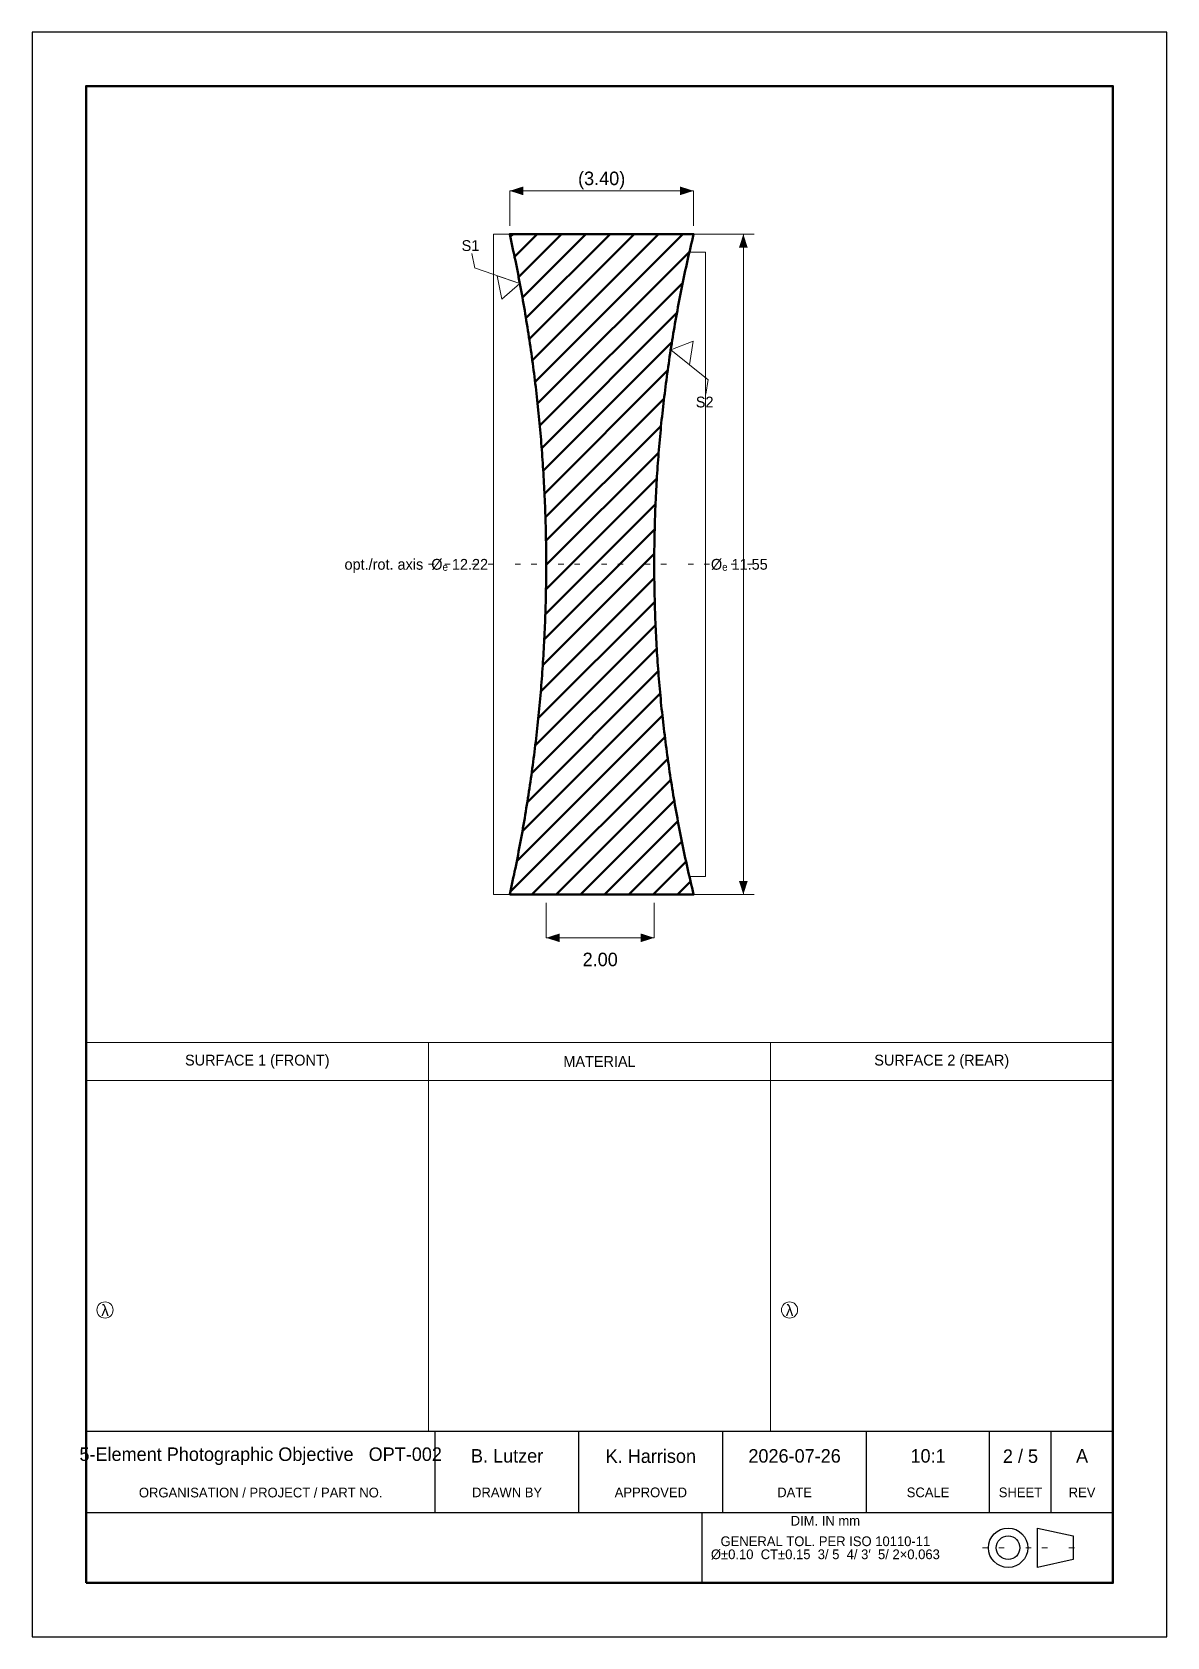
# Model space of a CAD drawing. Header units: millimetres. Extents: x 0 to 210, y 0 to 297.
import ezdxf
from ezdxf.enums import TextEntityAlignment as Align

# ---------------------------------------------------------------- set-up
doc = ezdxf.new("R2010")
doc.units = ezdxf.units.MM
doc.linetypes.add('OPTICAL', pattern=[8, -2, 1, -2, 1, -2])
for name, color, linetype, lineweight in [('AXIS', 8, 'OPTICAL', 13), ('BORDER', 7, 'Continuous', 25), ('CALLOUT', 7, 'Continuous', 13), ('DIMS', 7, 'Continuous', 13), ('OUTLINE', 7, 'Continuous', 50), ('TABLE', 7, 'Continuous', 13)]:
    doc.layers.add(name, color=color, linetype=linetype, lineweight=lineweight)

msp = doc.modelspace()

# ---------------------------------------------------------------- hatches: boundary and pattern name
at = {"layer": 'OUTLINE'}
h = msp.add_hatch(dxfattribs=at)
h.set_pattern_fill('ANSI31')
h.paths.add_polyline_path([(88.38, 137.38), (88.51, 138), (88.65, 138.61), (88.78, 139.23), (88.92, 139.84), (89.05, 140.46), (89.18, 141.07), (89.3, 141.68), (89.43, 142.3), (89.56, 142.91), (89.68, 143.53), (89.8, 144.14), (89.92, 144.76), (90.04, 145.37), (90.16, 145.98), (90.28, 146.6), (90.39, 147.21), (90.5, 147.83), (90.62, 148.44), (90.73, 149.05), (90.84, 149.67), (90.95, 150.28), (91.05, 150.9), (91.16, 151.51), (91.26, 152.13), (91.36, 152.74), (91.46, 153.35), (91.56, 153.97), (91.66, 154.58), (91.76, 155.2), (91.86, 155.81), (91.95, 156.43), (92.04, 157.04), (92.13, 157.65), (92.22, 158.27), (92.31, 158.88), (92.4, 159.5), (92.48, 160.11), (92.57, 160.73), (92.65, 161.34), (92.73, 161.95), (92.81, 162.57), (92.89, 163.18), (92.97, 163.8), (93.05, 164.41), (93.12, 165.02), (93.19, 165.64), (93.27, 166.25), (93.34, 166.87), (93.4, 167.48), (93.47, 168.1), (93.54, 168.71), (93.6, 169.32), (93.67, 169.94), (93.73, 170.55), (93.79, 171.17), (93.85, 171.78), (93.91, 172.4), (93.97, 173.01), (94.02, 173.62), (94.08, 174.24), (94.13, 174.85), (94.18, 175.47), (94.23, 176.08), (94.28, 176.7), (94.33, 177.31), (94.37, 177.92), (94.42, 178.54), (94.46, 179.15), (94.5, 179.77), (94.54, 180.38), (94.58, 180.99), (94.62, 181.61), (94.65, 182.22), (94.69, 182.84), (94.72, 183.45), (94.76, 184.07), (94.79, 184.68), (94.82, 185.29), (94.85, 185.91), (94.87, 186.52), (94.9, 187.14), (94.92, 187.75), (94.94, 188.37), (94.97, 188.98), (94.99, 189.59), (95.01, 190.21), (95.02, 190.82), (95.04, 191.44), (95.05, 192.05), (95.07, 192.66), (95.08, 193.28), (95.09, 193.89), (95.1, 194.51), (95.11, 195.12), (95.11, 195.74), (95.12, 196.35), (95.12, 196.96), (95.13, 197.58), (95.13, 198.19), (95.13, 198.81), (95.13, 199.42), (95.12, 200.04), (95.12, 200.65), (95.11, 201.26), (95.11, 201.88), (95.1, 202.49), (95.09, 203.11), (95.08, 203.72), (95.07, 204.34), (95.05, 204.95), (95.04, 205.56), (95.02, 206.18), (95.01, 206.79), (94.99, 207.41), (94.97, 208.02), (94.94, 208.63), (94.92, 209.25), (94.9, 209.86), (94.87, 210.48), (94.85, 211.09), (94.82, 211.71), (94.79, 212.32), (94.76, 212.93), (94.72, 213.55), (94.69, 214.16), (94.65, 214.78), (94.62, 215.39), (94.58, 216.01), (94.54, 216.62), (94.5, 217.23), (94.46, 217.85), (94.42, 218.46), (94.37, 219.08), (94.33, 219.69), (94.28, 220.3), (94.23, 220.92), (94.18, 221.53), (94.13, 222.15), (94.08, 222.76), (94.02, 223.38), (93.97, 223.99), (93.91, 224.6), (93.85, 225.22), (93.79, 225.83), (93.73, 226.45), (93.67, 227.06), (93.6, 227.68), (93.54, 228.29), (93.47, 228.9), (93.4, 229.52), (93.34, 230.13), (93.27, 230.75), (93.19, 231.36), (93.12, 231.98), (93.05, 232.59), (92.97, 233.2), (92.89, 233.82), (92.81, 234.43), (92.73, 235.05), (92.65, 235.66), (92.57, 236.27), (92.48, 236.89), (92.4, 237.5), (92.31, 238.12), (92.22, 238.73), (92.13, 239.35), (92.04, 239.96), (91.95, 240.57), (91.86, 241.19), (91.76, 241.8), (91.66, 242.42), (91.56, 243.03), (91.46, 243.65), (91.36, 244.26), (91.26, 244.87), (91.16, 245.49), (91.05, 246.1), (90.95, 246.72), (90.84, 247.33), (90.73, 247.95), (90.62, 248.56), (90.5, 249.17), (90.39, 249.79), (90.28, 250.4), (90.16, 251.02), (90.04, 251.63), (89.92, 252.24), (89.8, 252.86), (89.68, 253.47), (89.56, 254.09), (89.43, 254.7), (89.3, 255.32), (89.18, 255.93), (89.05, 256.54), (88.92, 257.16), (88.78, 257.77), (88.65, 258.39), (88.51, 259), (88.38, 259.62), (122.41, 259.62), (122.41, 259.62), (122.27, 259), (122.12, 258.39), (121.97, 257.77), (121.83, 257.16), (121.69, 256.54), (121.55, 255.93), (121.41, 255.32), (121.28, 254.7), (121.14, 254.09), (121.01, 253.47), (120.87, 252.86), (120.74, 252.24), (120.61, 251.63), (120.49, 251.02), (120.36, 250.4), (120.24, 249.79), (120.11, 249.17), (119.99, 248.56), (119.87, 247.95), (119.76, 247.33), (119.64, 246.72), (119.52, 246.1), (119.41, 245.49), (119.3, 244.87), (119.19, 244.26), (119.08, 243.65), (118.97, 243.03), (118.86, 242.42), (118.76, 241.8), (118.66, 241.19), (118.56, 240.57), (118.46, 239.96), (118.36, 239.35), (118.26, 238.73), (118.16, 238.12), (118.07, 237.5), (117.98, 236.89), (117.89, 236.27), (117.8, 235.66), (117.71, 235.05), (117.62, 234.43), (117.54, 233.82), (117.45, 233.2), (117.37, 232.59), (117.29, 231.98), (117.21, 231.36), (117.14, 230.75), (117.06, 230.13), (116.99, 229.52), (116.91, 228.9), (116.84, 228.29), (116.77, 227.68), (116.7, 227.06), (116.63, 226.45), (116.57, 225.83), (116.5, 225.22), (116.44, 224.6), (116.38, 223.99), (116.32, 223.38), (116.26, 222.76), (116.21, 222.15), (116.15, 221.53), (116.1, 220.92), (116.04, 220.3), (115.99, 219.69), (115.94, 219.08), (115.9, 218.46), (115.85, 217.85), (115.8, 217.23), (115.76, 216.62), (115.72, 216.01), (115.68, 215.39), (115.64, 214.78), (115.6, 214.16), (115.56, 213.55), (115.53, 212.93), (115.5, 212.32), (115.46, 211.71), (115.43, 211.09), (115.4, 210.48), (115.38, 209.86), (115.35, 209.25), (115.33, 208.63), (115.3, 208.02), (115.28, 207.41), (115.26, 206.79), (115.24, 206.18), (115.22, 205.56), (115.21, 204.95), (115.19, 204.34), (115.18, 203.72), (115.17, 203.11), (115.16, 202.49), (115.15, 201.88), (115.14, 201.26), (115.14, 200.65), (115.13, 200.04), (115.13, 199.42), (115.13, 198.81), (115.13, 198.19), (115.13, 197.58), (115.13, 196.96), (115.14, 196.35), (115.14, 195.74), (115.15, 195.12), (115.16, 194.51), (115.17, 193.89), (115.18, 193.28), (115.19, 192.66), (115.21, 192.05), (115.22, 191.44), (115.24, 190.82), (115.26, 190.21), (115.28, 189.59), (115.3, 188.98), (115.33, 188.37), (115.35, 187.75), (115.38, 187.14), (115.4, 186.52), (115.43, 185.91), (115.46, 185.29), (115.5, 184.68), (115.53, 184.07), (115.56, 183.45), (115.6, 182.84), (115.64, 182.22), (115.68, 181.61), (115.72, 180.99), (115.76, 180.38), (115.8, 179.77), (115.85, 179.15), (115.9, 178.54), (115.94, 177.92), (115.99, 177.31), (116.04, 176.7), (116.1, 176.08), (116.15, 175.47), (116.21, 174.85), (116.26, 174.24), (116.32, 173.62), (116.38, 173.01), (116.44, 172.4), (116.5, 171.78), (116.57, 171.17), (116.63, 170.55), (116.7, 169.94), (116.77, 169.32), (116.84, 168.71), (116.91, 168.1), (116.99, 167.48), (117.06, 166.87), (117.14, 166.25), (117.21, 165.64), (117.29, 165.02), (117.37, 164.41), (117.45, 163.8), (117.54, 163.18), (117.62, 162.57), (117.71, 161.95), (117.8, 161.34), (117.89, 160.73), (117.98, 160.11), (118.07, 159.5), (118.16, 158.88), (118.26, 158.27), (118.36, 157.65), (118.46, 157.04), (118.56, 156.43), (118.66, 155.81), (118.76, 155.2), (118.86, 154.58), (118.97, 153.97), (119.08, 153.35), (119.19, 152.74), (119.3, 152.13), (119.41, 151.51), (119.52, 150.9), (119.64, 150.28), (119.76, 149.67), (119.87, 149.05), (119.99, 148.44), (120.11, 147.83), (120.24, 147.21), (120.36, 146.6), (120.49, 145.98), (120.61, 145.37), (120.74, 144.76), (120.87, 144.14), (121.01, 143.53), (121.14, 142.91), (121.28, 142.3), (121.41, 141.68), (121.55, 141.07), (121.69, 140.46), (121.83, 139.84), (121.97, 139.23), (122.12, 138.61), (122.27, 138), (122.41, 137.38), (88.38, 137.38)])

# ---------------------------------------------------------------- linework, layer by layer
at = {"layer": 'AXIS'}
for p, q in [((73.38, 198.5), (136.62, 198.5)), ((175.88, 16.5), (194.45, 16.5))]:
    msp.add_line(p, q, dxfattribs=at)
at = {"layer": 'BORDER'}
for p, q in [((74.6, 23), (74.6, 38)), ((101.2, 23), (101.2, 38)), ((127.8, 23), (127.8, 38)), ((154.4, 23), (154.4, 38)), ((177.2, 23), (177.2, 38)), ((188.6, 23), (188.6, 38)), ((10, 23), (200, 23)), ((124, 10), (124, 23))]:
    msp.add_line(p, q, dxfattribs=at)
for points in [[(0, 0), (210, 0), (210, 297), (0, 297)], [(10, 10), (200, 10), (200, 38), (10, 38)], [(186.07, 20.14), (192.63, 18.68), (192.63, 14.32), (186.07, 12.86)]]:
    msp.add_lwpolyline(points, close=True, dxfattribs=at)
at = {"layer": 'BORDER', "lineweight": 50}
msp.add_lwpolyline([(10, 10), (200, 10), (200, 287), (10, 287)], close=True, dxfattribs=at)
at = {"layer": 'BORDER'}
for radius in [3.64, 2.18]:
    msp.add_circle((180.61, 16.5), radius, dxfattribs=at)
at = {"layer": 'CALLOUT'}
for p, q in [((81.9, 253.33), (81.4, 256.01)), ((90.27, 250.45), (81.86, 253.38)), ((118.18, 238.22), (125.13, 232.66)), ((125.11, 232.72), (124.69, 230.02))]:
    msp.add_line(p, q, dxfattribs=at)
for points in [[(90.27, 250.45), (86.91, 247.56), (86.09, 251.91)], [(118.18, 238.22), (122.31, 239.83), (121.63, 235.45)]]:
    msp.add_lwpolyline(points, close=True, dxfattribs=at)
at = {"layer": 'DIMS'}
for p, q in [((88.38, 261.12), (88.38, 267.62)), ((88.38, 267.62), (122.41, 267.62)), ((122.41, 261.12), (122.41, 267.62)), ((88.38, 259.62), (85.38, 259.62)), ((85.38, 137.38), (85.38, 259.62)), ((122.41, 259.62), (133.62, 259.62)), ((131.62, 259.62), (131.62, 137.38)), ((121.62, 256.25), (124.62, 256.25)), ((124.62, 140.75), (124.62, 256.25)), ((121.62, 140.75), (124.62, 140.75)), ((88.38, 137.38), (85.38, 137.38)), ((88.38, 137.38), (133.62, 137.38)), ((95.13, 135.88), (95.13, 129.38)), ((115.13, 135.88), (115.13, 129.38)), ((95.13, 129.38), (115.13, 129.38))]:
    msp.add_line(p, q, dxfattribs=at)
for points in [[(88.38, 267.62), (90.88, 266.82), (90.88, 268.42)], [(122.41, 267.62), (119.91, 268.42), (119.91, 266.82)], [(131.62, 259.62), (130.82, 257.12), (132.42, 257.12)], [(131.62, 137.38), (132.42, 139.88), (130.82, 139.88)], [(95.13, 129.38), (97.63, 128.58), (97.63, 130.18)], [(115.13, 129.38), (112.63, 130.18), (112.63, 128.58)]]:
    msp.add_solid(points, dxfattribs=at)
at = {"layer": 'OUTLINE', "lineweight": 50}
msp.add_lwpolyline([(88.38, 137.38), (88.51, 138), (88.65, 138.61), (88.78, 139.23), (88.92, 139.84), (89.05, 140.46), (89.18, 141.07), (89.3, 141.68), (89.43, 142.3), (89.56, 142.91), (89.68, 143.53), (89.8, 144.14), (89.92, 144.76), (90.04, 145.37), (90.16, 145.98), (90.28, 146.6), (90.39, 147.21), (90.5, 147.83), (90.62, 148.44), (90.73, 149.05), (90.84, 149.67), (90.95, 150.28), (91.05, 150.9), (91.16, 151.51), (91.26, 152.13), (91.36, 152.74), (91.46, 153.35), (91.56, 153.97), (91.66, 154.58), (91.76, 155.2), (91.86, 155.81), (91.95, 156.43), (92.04, 157.04), (92.13, 157.65), (92.22, 158.27), (92.31, 158.88), (92.4, 159.5), (92.48, 160.11), (92.57, 160.73), (92.65, 161.34), (92.73, 161.95), (92.81, 162.57), (92.89, 163.18), (92.97, 163.8), (93.05, 164.41), (93.12, 165.02), (93.19, 165.64), (93.27, 166.25), (93.34, 166.87), (93.4, 167.48), (93.47, 168.1), (93.54, 168.71), (93.6, 169.32), (93.67, 169.94), (93.73, 170.55), (93.79, 171.17), (93.85, 171.78), (93.91, 172.4), (93.97, 173.01), (94.02, 173.62), (94.08, 174.24), (94.13, 174.85), (94.18, 175.47), (94.23, 176.08), (94.28, 176.7), (94.33, 177.31), (94.37, 177.92), (94.42, 178.54), (94.46, 179.15), (94.5, 179.77), (94.54, 180.38), (94.58, 180.99), (94.62, 181.61), (94.65, 182.22), (94.69, 182.84), (94.72, 183.45), (94.76, 184.07), (94.79, 184.68), (94.82, 185.29), (94.85, 185.91), (94.87, 186.52), (94.9, 187.14), (94.92, 187.75), (94.94, 188.37), (94.97, 188.98), (94.99, 189.59), (95.01, 190.21), (95.02, 190.82), (95.04, 191.44), (95.05, 192.05), (95.07, 192.66), (95.08, 193.28), (95.09, 193.89), (95.1, 194.51), (95.11, 195.12), (95.11, 195.74), (95.12, 196.35), (95.12, 196.96), (95.13, 197.58), (95.13, 198.19), (95.13, 198.81), (95.13, 199.42), (95.12, 200.04), (95.12, 200.65), (95.11, 201.26), (95.11, 201.88), (95.1, 202.49), (95.09, 203.11), (95.08, 203.72), (95.07, 204.34), (95.05, 204.95), (95.04, 205.56), (95.02, 206.18), (95.01, 206.79), (94.99, 207.41), (94.97, 208.02), (94.94, 208.63), (94.92, 209.25), (94.9, 209.86), (94.87, 210.48), (94.85, 211.09), (94.82, 211.71), (94.79, 212.32), (94.76, 212.93), (94.72, 213.55), (94.69, 214.16), (94.65, 214.78), (94.62, 215.39), (94.58, 216.01), (94.54, 216.62), (94.5, 217.23), (94.46, 217.85), (94.42, 218.46), (94.37, 219.08), (94.33, 219.69), (94.28, 220.3), (94.23, 220.92), (94.18, 221.53), (94.13, 222.15), (94.08, 222.76), (94.02, 223.38), (93.97, 223.99), (93.91, 224.6), (93.85, 225.22), (93.79, 225.83), (93.73, 226.45), (93.67, 227.06), (93.6, 227.68), (93.54, 228.29), (93.47, 228.9), (93.4, 229.52), (93.34, 230.13), (93.27, 230.75), (93.19, 231.36), (93.12, 231.98), (93.05, 232.59), (92.97, 233.2), (92.89, 233.82), (92.81, 234.43), (92.73, 235.05), (92.65, 235.66), (92.57, 236.27), (92.48, 236.89), (92.4, 237.5), (92.31, 238.12), (92.22, 238.73), (92.13, 239.35), (92.04, 239.96), (91.95, 240.57), (91.86, 241.19), (91.76, 241.8), (91.66, 242.42), (91.56, 243.03), (91.46, 243.65), (91.36, 244.26), (91.26, 244.87), (91.16, 245.49), (91.05, 246.1), (90.95, 246.72), (90.84, 247.33), (90.73, 247.95), (90.62, 248.56), (90.5, 249.17), (90.39, 249.79), (90.28, 250.4), (90.16, 251.02), (90.04, 251.63), (89.92, 252.24), (89.8, 252.86), (89.68, 253.47), (89.56, 254.09), (89.43, 254.7), (89.3, 255.32), (89.18, 255.93), (89.05, 256.54), (88.92, 257.16), (88.78, 257.77), (88.65, 258.39), (88.51, 259), (88.38, 259.62), (122.41, 259.62), (122.41, 259.62), (122.27, 259), (122.12, 258.39), (121.97, 257.77), (121.83, 257.16), (121.69, 256.54), (121.55, 255.93), (121.41, 255.32), (121.28, 254.7), (121.14, 254.09), (121.01, 253.47), (120.87, 252.86), (120.74, 252.24), (120.61, 251.63), (120.49, 251.02), (120.36, 250.4), (120.24, 249.79), (120.11, 249.17), (119.99, 248.56), (119.87, 247.95), (119.76, 247.33), (119.64, 246.72), (119.52, 246.1), (119.41, 245.49), (119.3, 244.87), (119.19, 244.26), (119.08, 243.65), (118.97, 243.03), (118.86, 242.42), (118.76, 241.8), (118.66, 241.19), (118.56, 240.57), (118.46, 239.96), (118.36, 239.35), (118.26, 238.73), (118.16, 238.12), (118.07, 237.5), (117.98, 236.89), (117.89, 236.27), (117.8, 235.66), (117.71, 235.05), (117.62, 234.43), (117.54, 233.82), (117.45, 233.2), (117.37, 232.59), (117.29, 231.98), (117.21, 231.36), (117.14, 230.75), (117.06, 230.13), (116.99, 229.52), (116.91, 228.9), (116.84, 228.29), (116.77, 227.68), (116.7, 227.06), (116.63, 226.45), (116.57, 225.83), (116.5, 225.22), (116.44, 224.6), (116.38, 223.99), (116.32, 223.38), (116.26, 222.76), (116.21, 222.15), (116.15, 221.53), (116.1, 220.92), (116.04, 220.3), (115.99, 219.69), (115.94, 219.08), (115.9, 218.46), (115.85, 217.85), (115.8, 217.23), (115.76, 216.62), (115.72, 216.01), (115.68, 215.39), (115.64, 214.78), (115.6, 214.16), (115.56, 213.55), (115.53, 212.93), (115.5, 212.32), (115.46, 211.71), (115.43, 211.09), (115.4, 210.48), (115.38, 209.86), (115.35, 209.25), (115.33, 208.63), (115.3, 208.02), (115.28, 207.41), (115.26, 206.79), (115.24, 206.18), (115.22, 205.56), (115.21, 204.95), (115.19, 204.34), (115.18, 203.72), (115.17, 203.11), (115.16, 202.49), (115.15, 201.88), (115.14, 201.26), (115.14, 200.65), (115.13, 200.04), (115.13, 199.42), (115.13, 198.81), (115.13, 198.19), (115.13, 197.58), (115.13, 196.96), (115.14, 196.35), (115.14, 195.74), (115.15, 195.12), (115.16, 194.51), (115.17, 193.89), (115.18, 193.28), (115.19, 192.66), (115.21, 192.05), (115.22, 191.44), (115.24, 190.82), (115.26, 190.21), (115.28, 189.59), (115.3, 188.98), (115.33, 188.37), (115.35, 187.75), (115.38, 187.14), (115.4, 186.52), (115.43, 185.91), (115.46, 185.29), (115.5, 184.68), (115.53, 184.07), (115.56, 183.45), (115.6, 182.84), (115.64, 182.22), (115.68, 181.61), (115.72, 180.99), (115.76, 180.38), (115.8, 179.77), (115.85, 179.15), (115.9, 178.54), (115.94, 177.92), (115.99, 177.31), (116.04, 176.7), (116.1, 176.08), (116.15, 175.47), (116.21, 174.85), (116.26, 174.24), (116.32, 173.62), (116.38, 173.01), (116.44, 172.4), (116.5, 171.78), (116.57, 171.17), (116.63, 170.55), (116.7, 169.94), (116.77, 169.32), (116.84, 168.71), (116.91, 168.1), (116.99, 167.48), (117.06, 166.87), (117.14, 166.25), (117.21, 165.64), (117.29, 165.02), (117.37, 164.41), (117.45, 163.8), (117.54, 163.18), (117.62, 162.57), (117.71, 161.95), (117.8, 161.34), (117.89, 160.73), (117.98, 160.11), (118.07, 159.5), (118.16, 158.88), (118.26, 158.27), (118.36, 157.65), (118.46, 157.04), (118.56, 156.43), (118.66, 155.81), (118.76, 155.2), (118.86, 154.58), (118.97, 153.97), (119.08, 153.35), (119.19, 152.74), (119.3, 152.13), (119.41, 151.51), (119.52, 150.9), (119.64, 150.28), (119.76, 149.67), (119.87, 149.05), (119.99, 148.44), (120.11, 147.83), (120.24, 147.21), (120.36, 146.6), (120.49, 145.98), (120.61, 145.37), (120.74, 144.76), (120.87, 144.14), (121.01, 143.53), (121.14, 142.91), (121.28, 142.3), (121.41, 141.68), (121.55, 141.07), (121.69, 140.46), (121.83, 139.84), (121.97, 139.23), (122.12, 138.61), (122.27, 138), (122.41, 137.38), (88.38, 137.38)], close=True, dxfattribs=at)
at = {"layer": 'TABLE'}
for p, q in [((73.33, 38), (73.33, 110)), ((136.67, 38), (136.67, 110)), ((10, 103), (200, 103))]:
    msp.add_line(p, q, dxfattribs=at)
msp.add_lwpolyline([(10, 38), (200, 38), (200, 110), (10, 110)], close=True, dxfattribs=at)
for centre in [(13.5, 60.5), (140.17, 60.5)]:
    msp.add_circle(centre, 1.5, dxfattribs=at)

# ---------------------------------------------------------------- texts
at = {"layer": 'AXIS'}
msp.add_text('opt./rot. axis', height=2, dxfattribs=at).set_placement((72.38, 198.5), align=Align.MIDDLE_RIGHT)
at = {"layer": 'BORDER'}
for s, height, p in [('5-Element Photographic Objective   OPT-002', 2.5, (42.3, 33.5)), ('B. Lutzer', 2.5, (87.9, 33.5)), ('K. Harrison', 2.5, (114.5, 33.5)), ('2026-07-26', 2.5, (141.1, 33.5)), ('10:1', 2.5, (165.8, 33.5)), ('2 / 5', 2.5, (182.9, 33.5)), ('A', 2.5, (194.3, 33.5)), ('ORGANISATION / PROJECT / PART NO.', 1.8, (42.3, 26.75)), ('DRAWN BY', 1.8, (87.9, 26.75)), ('APPROVED', 1.8, (114.5, 26.75)), ('DATE', 1.8, (141.1, 26.75)), ('SCALE', 1.8, (165.8, 26.75)), ('SHEET', 1.8, (182.9, 26.75)), ('REV', 1.8, (194.3, 26.75)), ('DIM. IN mm', 1.8, (146.8, 21.5)), ('GENERAL TOL. PER ISO 10110-11', 1.8, (146.8, 17.7)), ('Ø±0.10  CT±0.15  3/ 5  4/ 3′  5/ 2×0.063', 1.8, (146.8, 15.3))]:
    msp.add_text(s, height=height, dxfattribs=at).set_placement(p, align=Align.MIDDLE)
at = {"layer": 'CALLOUT'}
for s, p in [('S1', (81.12, 257.49)), ('S2', (124.46, 228.54))]:
    msp.add_text(s, height=2, dxfattribs=at).set_placement(p, align=Align.MIDDLE)
at = {"layer": 'DIMS'}
for s, p in [('(3.40)', (105.4, 269.62)), ('2.00', (105.13, 125.38))]:
    msp.add_text(s, height=2.5, dxfattribs=at).set_placement(p, align=Align.MIDDLE)
msp.add_text('Øₑ 12.22', height=2, dxfattribs=at).set_placement((84.38, 198.5), align=Align.MIDDLE_RIGHT)
msp.add_text('Øₑ 11.55', height=2, dxfattribs=at).set_placement((125.62, 198.5), align=Align.MIDDLE_LEFT)
at = {"layer": 'TABLE'}
for s, height, p in [('SURFACE 1 (FRONT)', 2, (41.67, 106.5)), ('MATERIAL', 2, (105, 106.5)), ('SURFACE 2 (REAR)', 2, (168.33, 106.5)), ('λ', 2.1, (13.5, 60.5)), ('λ', 2.1, (140.17, 60.5))]:
    msp.add_text(s, height=height, dxfattribs=at).set_placement(p, align=Align.MIDDLE)

doc.saveas('drawing.dxf')
